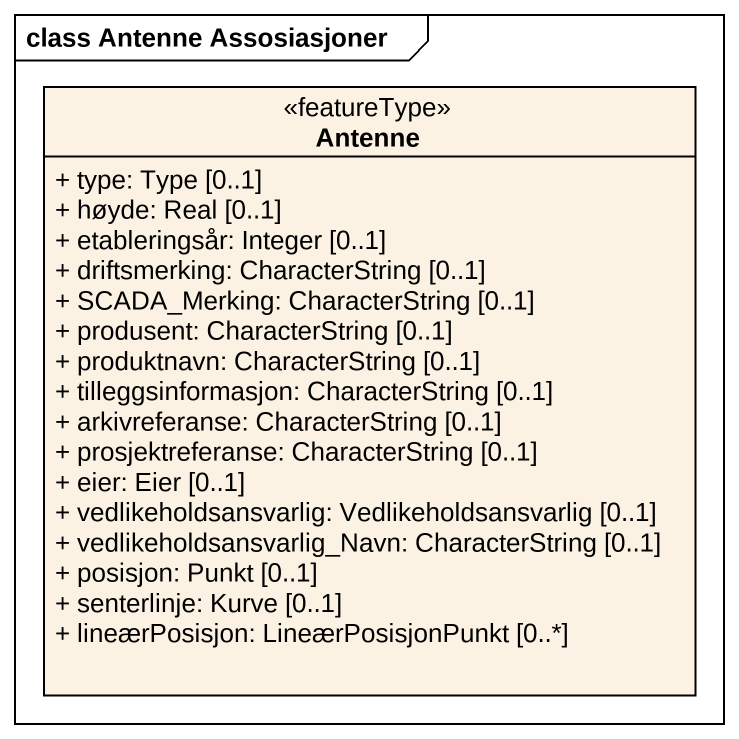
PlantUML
@startuml
mainframe class Antenne Assosiasjoner
hide circle
hide empty members
skinparam classAttributeIconSize 0
class Antenne <<featureType>> {
  + type: Type [0..1]
  + høyde: Real [0..1]
  + etableringsår: Integer [0..1]
  + driftsmerking: CharacterString [0..1]
  + SCADA_Merking: CharacterString [0..1]
  + produsent: CharacterString [0..1]
  + produktnavn: CharacterString [0..1]
  + tilleggsinformasjon: CharacterString [0..1]
  + arkivreferanse: CharacterString [0..1]
  + prosjektreferanse: CharacterString [0..1]
  + eier: Eier [0..1]
  + vedlikeholdsansvarlig: Vedlikeholdsansvarlig [0..1]
  + vedlikeholdsansvarlig_Navn: CharacterString [0..1]
  + posisjon: Punkt [0..1]
  + senterlinje: Kurve [0..1]
  + lineærPosisjon: LineærPosisjonPunkt [0..*]
}
@enduml
